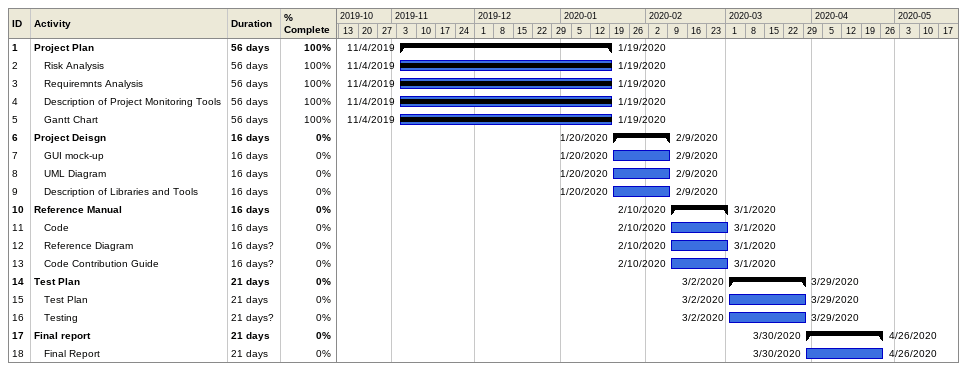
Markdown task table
| ID | Level | Task | Duration | Start | Finish | % complete |
|---|---|---|---|---|---|---|
| 1 | 1 | **Project Plan** | 56d | 2019-11-04 | 2020-01-19 | 100 |
| 2 | 2 | Risk Analysis | 56d | 2019-11-04 | 2020-01-19 | 100 |
| 3 | 2 | Requiremnts Analysis | 56d | 2019-11-04 | 2020-01-19 | 100 |
| 4 | 2 | Description of Project Monitoring Tools | 56d | 2019-11-04 | 2020-01-19 | 100 |
| 5 | 2 | Gantt Chart | 56d | 2019-11-04 | 2020-01-19 | 100 |
| 6 | 1 | **Project Deisgn** | 16d | 2020-01-20 | 2020-02-09 | 0 |
| 7 | 2 | GUI mock-up | 16d | 2020-01-20 | 2020-02-09 | 0 |
| 8 | 2 | UML Diagram | 16d | 2020-01-20 | 2020-02-09 | 0 |
| 9 | 2 | Description of Libraries and Tools | 16d | 2020-01-20 | 2020-02-09 | 0 |
| 10 | 1 | **Reference Manual** | 16d | 2020-02-10 | 2020-03-01 | 0 |
| 11 | 2 | Code | 16d | 2020-02-10 | 2020-03-01 | 0 |
| 12 | 2 | Reference Diagram | 16d? | 2020-02-10 | 2020-03-01 | 0 |
| 13 | 2 | Code Contribution Guide | 16d? | 2020-02-10 | 2020-03-01 | 0 |
| 14 | 1 | **Test Plan** | 21d | 2020-03-02 | 2020-03-29 | 0 |
| 15 | 2 | Test Plan | 21d | 2020-03-02 | 2020-03-29 | 0 |
| 16 | 2 | Testing | 21d? | 2020-03-02 | 2020-03-29 | 0 |
| 17 | 1 | **Final report** | 21d | 2020-03-30 | 2020-04-26 | 0 |
| 18 | 2 | Final Report | 21d | 2020-03-30 | 2020-04-26 | 0 |
